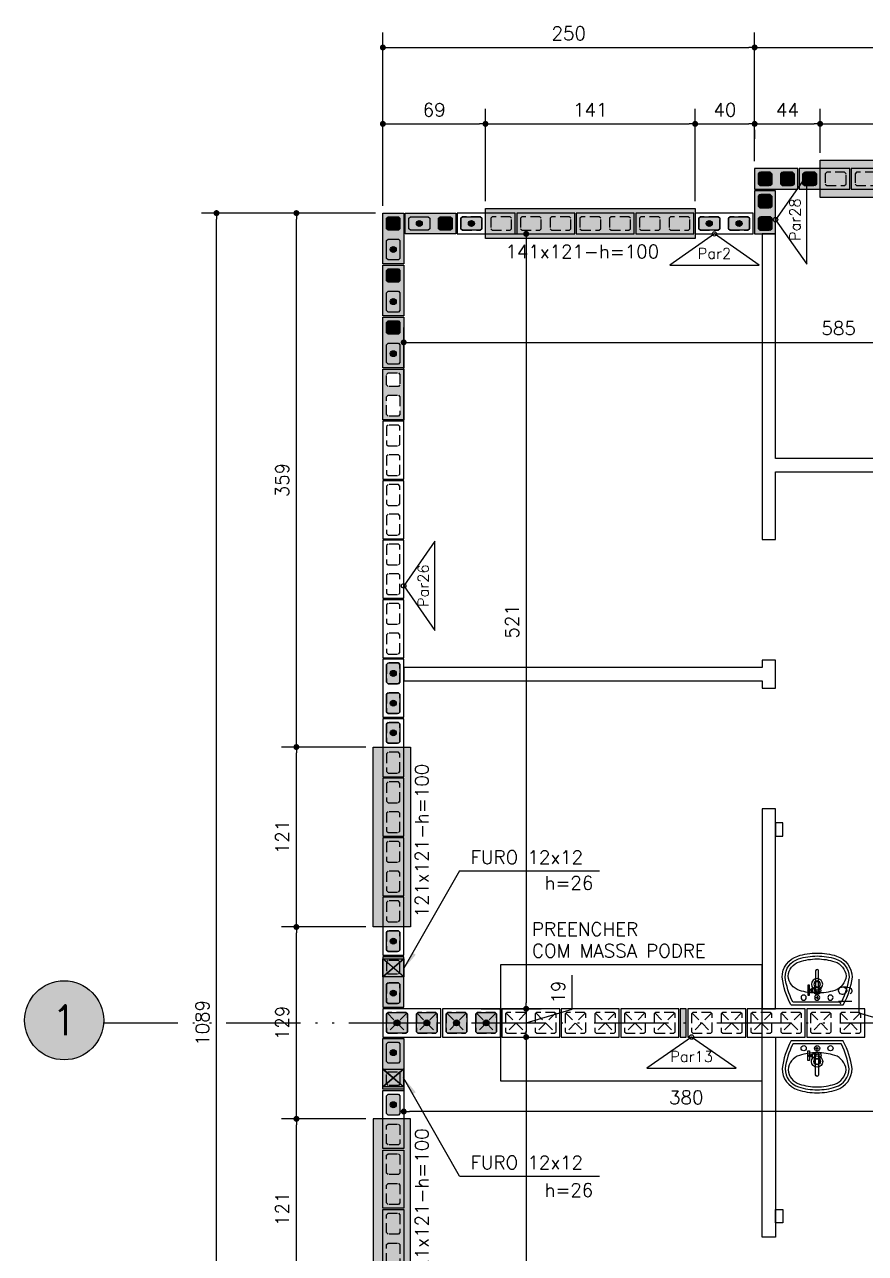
# Model space of a CAD drawing. Extents: x -14651 to 3487, y -4567 to -809.
# Drawn here: x -41 to 524, y -1744 to -918 of the extents above; entities that cross this region are included whole.
import ezdxf
from ezdxf.enums import TextEntityAlignment as Align

# ---------------------------------------------------------------- set-up
doc = ezdxf.new("R2010")
doc.units = 0
doc.header["$LTSCALE"] = 25
doc.linetypes.add('DASHED2', pattern=[0.375, 0.25, -0.125])
doc.linetypes.add('ESTILO_TQS_0004', pattern=[3.3, 2, -0.4, 0.05, -0.4, 0.05, -0.4])
for name, color, linetype in [('203', 1, 'DASHED2'), ('213', 252, 'Continuous'), ('241', 2, 'Continuous'), ('247', 50, 'Continuous'), ('248', 100, 'Continuous'), ('252', 1, 'Continuous'), ('253', 251, 'Continuous'), ('ABERTURAS', 53, 'Continuous'), ('ac-furo', 170, 'Continuous'), ('ALVENARIA NÃO ESTRUTURAL', 242, 'Continuous'), ('Arranque', 14, 'Continuous'), ('COTA', 1, 'Continuous'), ('EIXOS', 1, 'ESTILO_TQS_0004'), ('FERRO', 5, 'Continuous'), ('H2', 252, 'Continuous'), ('H4', 254, 'Continuous'), ('IND-EIXOS', 2, 'Continuous'), ('Linha_fina', 1, 'Continuous'), ('Pena_2', 2, 'Continuous'), ('PROJ', 252, 'Continuous'), ('T1', 2, 'Continuous'), ('TEXT-EIXOS', 3, 'Continuous'), ('TJANELA', 2, 'Continuous'), ('VIGA', 3, 'Continuous')]:
    doc.layers.add(name, color=color, linetype=linetype)
doc.styles.add('COTA', font='romans.shx')
doc.styles.get("Standard").update_dxf_attribs({"font": 'romans.shx'})
doc.styles.add('Texto1', font='romans.shx', dxfattribs={"height": 9})
doc.dimstyles.new('forma', dxfattribs={"dimscale": 5, "dimtxt": 1.8, "dimasz": 0.8, "dimexe": 2, "dimexo": 1, "dimgap": 1, "dimtad": 1, "dimdec": 1, "dimzin": 9, "dimtxsty": 'COTA', "dimblk1": 'DOT', "dimblk2": 'DOT', "dimsah": 1, "dimcen": 0, "dimdle": 1, "dimclrd": 256, "dimclre": 256, "dimclrt": 2, "dimadec": 0, "dimazin": 0, "dimtfac": 1, "dimtdec": 0, "dimtmove": 0, "dimatfit": 3, "dimfxl": 1, "dimtolj": 1, "dimtzin": 0, "dimarcsym": 0})

# ---------------------------------------------------------------- blocks, each defined once
blk = doc.blocks.new('P4015', base_point=(5842102.11612, -8124149.02973))
blk.add_lwpolyline([(5842082.61612, -8124156.02973), (5842121.61612, -8124156.02973), (5842121.61612, -8124142.02973), (5842082.61612, -8124142.02973), (5842082.61612, -8124156.02973)])
at = {"color": 1, "linetype": 'DASHED2'}
for points in [[(5842085.11612, -8124152.52973), (5842086.11612, -8124153.52973), (5842098.11612, -8124153.52973), (5842099.11612, -8124152.52973), (5842099.11612, -8124145.52973), (5842098.11612, -8124144.52973), (5842086.11612, -8124144.52973), (5842085.11612, -8124145.52973), (5842085.11612, -8124152.52973)], [(5842105.11612, -8124152.52973), (5842106.11612, -8124153.52973), (5842118.11612, -8124153.52973), (5842119.11612, -8124152.52973), (5842119.11612, -8124145.52973), (5842118.11612, -8124144.52973), (5842106.11612, -8124144.52973), (5842105.11612, -8124145.52973), (5842105.11612, -8124152.52973)]]:
    blk.add_lwpolyline(points, dxfattribs=at)
blk = doc.blocks.new('P3515')
at = {"layer": '248'}
h = blk.add_hatch(color=100, dxfattribs=at)
h.paths.add_polyline_path([(17, 7), (-17, 7), (-17, -7), (17, -7)])
h.paths.add_polyline_path([(-5.5, -3.5), (-6.5, -4.5), (-13.5, -4.5), (-14.5, -3.5), (-14.5, 3.5), (-13.5, 4.5), (-6.5, 4.5), (-5.5, 3.5)], flags=16)
h.paths.add_polyline_path([(0.5, 3.5), (1.5, 4.5), (13.5, 4.5), (14.5, 3.5), (14.5, -3.5), (13.5, -4.5), (1.5, -4.5), (0.5, -3.5)], flags=16)
blk.add_lwpolyline([(-17, -7), (17, -7), (17, 7), (-17, 7), (-17, -7)])
at = {"color": 1, "linetype": 'DASHED2'}
for points in [[(-14.5, -3.5), (-13.5, -4.5), (-6.5, -4.5), (-5.5, -3.5), (-5.5, 3.5), (-6.5, 4.5), (-13.5, 4.5), (-14.5, 3.5), (-14.5, -3.5)], [(0.5, -3.5), (1.5, -4.5), (13.5, -4.5), (14.5, -3.5), (14.5, 3.5), (13.5, 4.5), (1.5, 4.5), (0.5, 3.5), (0.5, -3.5)]]:
    blk.add_lwpolyline(points, dxfattribs=at)
blk = doc.blocks.new('P4020')
blk.add_lwpolyline([(-19.5, -9.5), (19.5, -9.5), (19.5, 9.5), (-19.5, 9.5), (-19.5, -9.5)])
at = {"color": 1, "linetype": 'DASHED2'}
for points in [[(-17, -6), (-16, -7), (-4, -7), (-3, -6), (-3, 6), (-4, 7), (-16, 7), (-17, 6), (-17, -6)], [(3, -6), (4, -7), (16, -7), (17, -6), (17, 6), (16, 7), (4, 7), (3, 6), (3, -6)]]:
    blk.add_lwpolyline(points, dxfattribs=at)
at = {"layer": '203', "color": 253}
for p, q in [((-16.5, 6.5), (-3.5, -6.5)), ((-3.5, 6.5), (-16.5, -6.5)), ((16.5, 6.5), (3.5, -6.5)), ((3.5, 6.5), (16.5, -6.5))]:
    blk.add_line(p, q, dxfattribs=at)
blk = doc.blocks.new('P3015')
at = {"layer": '252'}
h = blk.add_hatch(color=21, dxfattribs=at)
h.paths.add_polyline_path([(14.5, -7), (14.5, 7), (-14.5, 7), (-14.5, -7)])
h.paths.add_polyline_path([(3, 3.5), (4, 4.5), (11, 4.5), (12, 3.5), (12, -3.5), (11, -4.5), (4, -4.5), (3, -3.5)], flags=16)
h.paths.add_polyline_path([(-3, -3.5), (-4, -4.5), (-11, -4.5), (-12, -3.5), (-12, 3.5), (-11, 4.5), (-4, 4.5), (-3, 3.5)], flags=16)
blk.add_lwpolyline([(-14.5, -7), (14.5, -7), (14.5, 7), (-14.5, 7), (-14.5, -7)])
at = {"color": 1, "linetype": 'DASHED2'}
for points in [[(-12, -3.5), (-11, -4.5), (-4, -4.5), (-3, -3.5), (-3, 3.5), (-4, 4.5), (-11, 4.5), (-12, 3.5), (-12, -3.5)], [(3, -3.5), (4, -4.5), (11, -4.5), (12, -3.5), (12, 3.5), (11, 4.5), (4, 4.5), (3, 3.5), (3, -3.5)]]:
    blk.add_lwpolyline(points, dxfattribs=at)
blk = doc.blocks.new('P0520')
at = {"layer": '253'}
blk.add_hatch(color=129, dxfattribs=at).paths.add_polyline_path([(2, 9.5), (-2, 9.5), (-2, -9.5), (2, -9.5)])
blk.add_lwpolyline([(2, 9.5), (-2, 9.5), (-2, -9.5), (2, -9.5), (2, 9.5)])
blk = doc.blocks.new('GR-0909')
at = {"layer": '213'}
h = blk.add_hatch(color=256, dxfattribs=at)
h.paths.add_polyline_path([(3.5, -4.5), (4.5, -3.5), (4.500001, 3.5), (3.500001, 4.5), (-3.499999, 4.5), (-4.499999, 3.5), (-4.5, -3.5), (-3.5, -4.5)])
h.paths.add_polyline_path([(-2, 0, -1), (2, 0, -1)], flags=16)
at = {"layer": 'Arranque'}
blk.add_hatch(color=256, dxfattribs=at).paths.add_polyline_path([(2, 0, 1), (-2, 0, 1)])
at = {"layer": '213'}
blk.add_lwpolyline([(3.500001, 4.5), (4.500001, 3.5), (4.5, -3.5), (3.5, -4.5), (-3.5, -4.5), (-4.5, -3.5), (-4.499999, 3.5), (-3.499999, 4.5), (3.500001, 4.5)], dxfattribs=at)
at = {"layer": 'FERRO', "linetype": 'Continuous'}
blk.add_circle((0, 0), 2, dxfattribs=at)
blk = doc.blocks.new('GR-1409')
at = {"layer": '213'}
h = blk.add_hatch(color=256, dxfattribs=at)
h.paths.add_polyline_path([(-6, 4.5), (-7, 3.5), (-7, -3.5), (-6, -4.5), (6, -4.5), (7, -3.5), (7, 3.5), (6, 4.5)])
h.paths.add_polyline_path([(-2, 0, 1), (2, 0, 1)], flags=16)
at = {"layer": 'Arranque'}
blk.add_hatch(color=256, dxfattribs=at).paths.add_polyline_path([(-2, 0, 1), (2, 0, 1)])
at = {"layer": '213'}
blk.add_lwpolyline([(-7, 3.5), (-6, 4.5), (6, 4.5), (7, 3.5), (7, -3.5), (6, -4.5), (-6, -4.5), (-7, -3.5), (-7, 3.5)], dxfattribs=at)
at = {"layer": 'FERRO', "linetype": 'Continuous'}
blk.add_circle((0, 0), 2, dxfattribs=at)
blk = doc.blocks.new('GR-1414')
at = {"layer": '213'}
h = blk.add_hatch(color=256, dxfattribs=at)
h.paths.add_polyline_path([(6, -7), (7, -6), (7, 6), (6, 7), (-6, 7), (-7, 6), (-7, -6), (-6, -7)])
h.paths.add_polyline_path([(2, 0, 1), (-2, 0, 1)], flags=16)
at = {"layer": 'Arranque'}
blk.add_hatch(color=256, dxfattribs=at).paths.add_polyline_path([(2, 0, 1), (-2, 0, 1)])
at = {"layer": '213'}
for p, q in [((-7, 6), (-6, 7)), ((-7, -6), (-7, 6)), ((-6, 7), (6, 7)), ((6, 7), (7, 6)), ((7, 6), (7, -6)), ((-6, -7), (-7, -6)), ((6, -7), (-6, -7)), ((7, -6), (6, -7))]:
    blk.add_line(p, q, dxfattribs=at)
at = {"layer": 'FERRO', "linetype": 'Continuous'}
blk.add_circle((0, 0), 2, dxfattribs=at)
blk = doc.blocks.new('XREF-MC41-BAS-PLN-AMO-FINAIS-01.10$0$CUBA03')
at = {"layer": 'PROJ'}
for p, q in [((-0.01, -0.05), (0.01, -0.05)), ((0, -0.06), (0, -0.04))]:
    blk.add_line(p, q, dxfattribs=at)
for points in [[(-0.1306, -0.3297, 0.077416), (0, -0.35, 0.077416), (0.1306, -0.3297, 0.326333), (0.235, -0.1868, 0.08687), (0.1764, -0.0027, 0.279276), (0.172, 0), (-0.172, 0, 0.279276), (-0.1764, -0.0027, 0.08687), (-0.235, -0.1868, 0.326333)], [(0.215, -0.1881, 0.080556), (0.1642, -0.0228, 0.285352), (0.1597, -0.02), (-0.1597, -0.02, 0.285352), (-0.1642, -0.0228, 0.080556), (-0.215, -0.1881, 0.323537), (-0.1245, -0.3106, 0.077416), (0, -0.33, 0.077416), (0.1245, -0.3106, 0.323537)], [(0.1185, -0.0985, 0.077416), (0, -0.08, 0.077416), (-0.1185, -0.0985, 0.305715), (-0.1947, -0.195, 0.305715), (-0.1185, -0.2915, 0.077416), (0, -0.31, 0.077416), (0.1185, -0.2915, 0.305715), (0.1947, -0.195, 0.305715)]]:
    blk.add_lwpolyline(points, format="xyb", close=True, dxfattribs=at)
for centre, radius in [((-0.09, -0.05), 0.0175), ((0, -0.05), 0.0175), ((0.09, -0.05), 0.0175), ((0, -0.14), 0.0375), ((0, -0.14), 0.0225)]:
    blk.add_circle(centre, radius, dxfattribs=at)
blk = doc.blocks.new('A$C3139355f')
at = {"layer": 'ALVENARIA NÃO ESTRUTURAL'}
for p, q in [((607.08, -256.27), (598.08, -256.27)), ((598.08, -256.27), (598.08, -461.77)), ((607.08, -407.27), (607.08, -256.27)), ((747.08, -407.27), (607.08, -407.27)), ((607.08, -416.27), (747.08, -416.27)), ((607.08, -461.77), (607.08, -416.27)), ((598.08, -461.77), (607.08, -461.77)), ((607.08, -542.77), (598.08, -542.77)), ((598.08, -542.77), (598.08, -547.77)), ((607.08, -561.77), (607.08, -542.77)), ((598.08, -547.77), (357.08, -547.77)), ((357.08, -547.77), (357.08, -556.77)), ((357.08, -556.77), (598.08, -556.77)), ((598.08, -556.77), (598.08, -561.77)), ((598.08, -561.77), (607.08, -561.77)), ((607.08, -642.77), (598.08, -642.77)), ((598.08, -642.77), (598.08, -777.27)), ((607.08, -777.27), (607.08, -642.77)), ((612.08, -652.27), (607.08, -652.27)), ((607.08, -652.27), (607.08, -661.27)), ((612.08, -661.27), (612.08, -652.27)), ((607.08, -661.27), (612.08, -661.27)), ((598.08, -777.27), (607.08, -777.27)), ((598.08, -930.77), (598.08, -796.27)), ((598.08, -796.27), (607.08, -796.27)), ((607.08, -796.27), (607.08, -930.77)), ((607.08, -912.27), (612.08, -912.27)), ((607.08, -921.27), (607.08, -912.27)), ((612.08, -912.27), (612.08, -921.27)), ((612.08, -921.27), (607.08, -921.27)), ((607.08, -930.77), (598.08, -930.77))]:
    blk.add_line(p, q, dxfattribs=at)
at = {"layer": 'PROJ'}
for points in [[(629.96, -765.29), (631.41, -765.29), (631.41, -765.84), (631.95, -765.84), (631.95, -766.04), (632.74, -766.04, 1.408938), (636.11, -762.28), (636.11, -751.81, 0.999996), (634.05, -751.81), (634.05, -762.28, 0.168827), (632.74, -763.46), (631.95, -763.46), (631.95, -763.66), (631.41, -763.66), (631.41, -764.21), (629.96, -764.21), (629.96, -761.4), (628.87, -761.4), (628.87, -768.1), (629.96, -768.1), (629.96, -765.3)], [(629.96, -808.25), (631.41, -808.25), (631.41, -807.7), (631.95, -807.7), (631.95, -807.5), (632.74, -807.5, -1.408938), (636.11, -811.26), (636.11, -821.73, -0.999996), (634.05, -821.73), (634.05, -811.26, -0.168827), (632.74, -810.08), (631.95, -810.08), (631.95, -809.88), (631.41, -809.88), (631.41, -809.33), (629.96, -809.33), (629.96, -812.14), (628.87, -812.14), (628.87, -805.44), (629.96, -805.44), (629.96, -808.24)]]:
    blk.add_lwpolyline(points, format="xyb", close=True, dxfattribs=at)
for points in [[(629.96, -765.29), (629.96, -764.76), (629.96, -764.75), (629.96, -764.21)], [(631.41, -765.29), (631.41, -764.21)], [(631.95, -763.66), (631.95, -765.84)], [(633.96, -763.46), (632.74, -763.46)], [(632.74, -766.04), (633.91, -766.04)], [(634.05, -762.4), (634.05, -762.39)], [(629.96, -808.25), (629.96, -808.78), (629.96, -808.79), (629.96, -809.33)], [(631.41, -808.25), (631.41, -809.33)], [(631.95, -809.88), (631.95, -807.7)], [(632.74, -807.5), (633.91, -807.5)], [(633.96, -810.08), (632.74, -810.08)], [(634.05, -811.14), (634.05, -811.15)]]:
    blk.add_lwpolyline(points, dxfattribs=at)
for points in [[(634.05, -762.28), (634.05, -764.77, 0.995421), (636.1, -764.77), (636.11, -762.28)], [(634.05, -811.26), (634.05, -808.76, -0.995421), (636.1, -808.76), (636.11, -811.26)]]:
    blk.add_lwpolyline(points, format="xyb", dxfattribs=at)
for centre, radius in [((635.08, -760.77), 1.9), ((629.42, -764.75), 0.544), ((629.42, -808.79), 0.544), ((635.08, -812.77), 1.9)]:
    blk.add_circle(centre, radius, dxfattribs=at)
for centre, start, end in [((635.08, -764.77), 126.53646, 53.41485), ((635.08, -808.77), 306.58515, 233.46354)]:
    blk.add_arc(centre, 1.73, start, end, dxfattribs=at)
at = {"layer": 'PROJ', "xscale": -100, "yscale": 100, "zscale": 100, "rotation": 180}
blk.add_blockref('XREF-MC41-BAS-PLN-AMO-FINAIS-01.10$0$CUBA03', (635.08, -774.77), dxfattribs=at)
at = {"layer": 'PROJ', "xscale": 100, "yscale": 100, "zscale": 100}
blk.add_blockref('XREF-MC41-BAS-PLN-AMO-FINAIS-01.10$0$CUBA03', (635.08, -798.77), dxfattribs=at)
blk = doc.blocks.new('_Dot')
at = {"color": 0, "linetype": 'ByBlock', "lineweight": -2}
blk.add_line((-0.5, 0), (-1, 0), dxfattribs=at)
at = {"color": 0, "linetype": 'ByBlock', "const_width": 0.5}
blk.add_lwpolyline([(-0.25, 0, 1), (0.25, 0, 1)], format="xyb", close=True, dxfattribs=at)
blk = doc.blocks.new('*D101')
at = {"layer": 'COTA', "lineweight": -2, "transparency": 16777216}
for p, q in [((449.52, -1009.6), (449.52, -974.6)), ((493.52, -1004.1), (493.52, -974.6)), ((453.52, -984.6), (489.52, -984.6))]:
    blk.add_line(p, q, dxfattribs=at)
at = {"layer": 'Defpoints', "color": 0, "transparency": 16777216}
for p in [(493.52, -984.6), (449.52, -1014.6), (493.52, -1009.1)]:
    blk.add_point(p, dxfattribs=at)
at = {"layer": 'COTA', "lineweight": -2, "transparency": 16777216, "xscale": 4, "yscale": 4, "zscale": 4, "rotation": 180}
blk.add_blockref('_Dot', (449.52, -984.6), dxfattribs=at)
at = {"layer": 'COTA', "lineweight": -2, "transparency": 16777216, "xscale": 4, "yscale": 4, "zscale": 4}
blk.add_blockref('_Dot', (493.52, -984.6), dxfattribs=at)
at = {"layer": 'COTA', "color": 2, "transparency": 16777216, "insert": (471.52, -975.1), "char_height": 9, "attachment_point": 5, "style": 'COTA'}
blk.add_mtext('\\A1;44 ', dxfattribs=at)
blk = doc.blocks.new('*D102')
at = {"layer": 'COTA', "lineweight": -2, "transparency": 16777216}
for p, q in [((493.52, -1004.1), (493.52, -974.6)), ((834.52, -1004.1), (834.52, -974.6)), ((497.52, -984.6), (830.52, -984.6))]:
    blk.add_line(p, q, dxfattribs=at)
at = {"layer": 'Defpoints', "color": 0, "transparency": 16777216}
for p in [(834.52, -984.6), (493.52, -1009.1), (834.52, -1009.1)]:
    blk.add_point(p, dxfattribs=at)
at = {"layer": 'COTA', "lineweight": -2, "transparency": 16777216, "xscale": 4, "yscale": 4, "zscale": 4, "rotation": 180}
blk.add_blockref('_Dot', (493.52, -984.6), dxfattribs=at)
at = {"layer": 'COTA', "lineweight": -2, "transparency": 16777216, "xscale": 4, "yscale": 4, "zscale": 4}
blk.add_blockref('_Dot', (834.52, -984.6), dxfattribs=at)
at = {"layer": 'COTA', "color": 2, "transparency": 16777216, "insert": (664.02, -975.1), "char_height": 9, "attachment_point": 5, "style": 'COTA'}
blk.add_mtext('\\A1;341 ', dxfattribs=at)
blk = doc.blocks.new('*D116')
at = {"layer": 'COTA', "lineweight": -2, "transparency": 16777216}
for p, q in [((199.52, -1039.6), (199.52, -974.6)), ((268.52, -1036.6), (268.52, -974.6)), ((203.52, -984.6), (264.52, -984.6))]:
    blk.add_line(p, q, dxfattribs=at)
at = {"layer": 'Defpoints', "color": 0, "transparency": 16777216}
for p in [(268.52, -984.6), (199.52, -1044.6), (268.52, -1041.6)]:
    blk.add_point(p, dxfattribs=at)
at = {"layer": 'COTA', "lineweight": -2, "transparency": 16777216, "xscale": 4, "yscale": 4, "zscale": 4, "rotation": 180}
blk.add_blockref('_Dot', (199.52, -984.6), dxfattribs=at)
at = {"layer": 'COTA', "lineweight": -2, "transparency": 16777216, "xscale": 4, "yscale": 4, "zscale": 4}
blk.add_blockref('_Dot', (268.52, -984.6), dxfattribs=at)
at = {"layer": 'COTA', "color": 2, "transparency": 16777216, "insert": (234.02, -975.1), "char_height": 9, "attachment_point": 5, "style": 'COTA'}
blk.add_mtext('\\A1;69 ', dxfattribs=at)
blk = doc.blocks.new('*D117')
at = {"layer": 'COTA', "lineweight": -2, "transparency": 16777216}
for p, q in [((268.52, -1036.6), (268.52, -974.6)), ((409.52, -1036.6), (409.52, -974.6)), ((272.52, -984.6), (405.52, -984.6))]:
    blk.add_line(p, q, dxfattribs=at)
at = {"layer": 'Defpoints', "color": 0, "transparency": 16777216}
for p in [(409.52, -984.6), (268.52, -1041.6), (409.52, -1041.6)]:
    blk.add_point(p, dxfattribs=at)
at = {"layer": 'COTA', "lineweight": -2, "transparency": 16777216, "xscale": 4, "yscale": 4, "zscale": 4, "rotation": 180}
blk.add_blockref('_Dot', (268.52, -984.6), dxfattribs=at)
at = {"layer": 'COTA', "lineweight": -2, "transparency": 16777216, "xscale": 4, "yscale": 4, "zscale": 4}
blk.add_blockref('_Dot', (409.52, -984.6), dxfattribs=at)
at = {"layer": 'COTA', "color": 2, "transparency": 16777216, "insert": (339.02, -975.1), "char_height": 9, "attachment_point": 5, "style": 'COTA'}
blk.add_mtext('\\A1;141 ', dxfattribs=at)
blk = doc.blocks.new('*D118')
at = {"layer": 'COTA', "lineweight": -2, "transparency": 16777216}
for p, q in [((409.52, -1036.6), (409.52, -974.6)), ((413.52, -984.6), (445.52, -984.6)), ((449.52, -988.6), (449.52, -994.6))]:
    blk.add_line(p, q, dxfattribs=at)
at = {"layer": 'Defpoints', "color": 0, "transparency": 16777216}
for p in [(449.52, -983.6), (449.52, -984.6), (409.52, -1041.6)]:
    blk.add_point(p, dxfattribs=at)
at = {"layer": 'COTA', "lineweight": -2, "transparency": 16777216, "xscale": 4, "yscale": 4, "zscale": 4, "rotation": 180}
blk.add_blockref('_Dot', (409.52, -984.6), dxfattribs=at)
at = {"layer": 'COTA', "lineweight": -2, "transparency": 16777216, "xscale": 4, "yscale": 4, "zscale": 4}
blk.add_blockref('_Dot', (449.52, -984.6), dxfattribs=at)
at = {"layer": 'COTA', "color": 2, "transparency": 16777216, "insert": (429.52, -975.1), "char_height": 9, "attachment_point": 5, "style": 'COTA'}
blk.add_mtext('\\A1;40 ', dxfattribs=at)
blk = doc.blocks.new('*D119')
at = {"layer": 'COTA', "lineweight": -2, "transparency": 16777216}
for p, q in [((199.52, -1039.6), (199.52, -923.24)), ((449.52, -1009.6), (449.52, -923.24)), ((203.52, -933.24), (445.52, -933.24))]:
    blk.add_line(p, q, dxfattribs=at)
at = {"layer": 'Defpoints', "color": 0, "transparency": 16777216}
for p in [(449.52, -933.24), (449.52, -1014.6), (199.52, -1044.6)]:
    blk.add_point(p, dxfattribs=at)
at = {"layer": 'COTA', "lineweight": -2, "transparency": 16777216, "xscale": 4, "yscale": 4, "zscale": 4, "rotation": 180}
blk.add_blockref('_Dot', (199.52, -933.24), dxfattribs=at)
at = {"layer": 'COTA', "lineweight": -2, "transparency": 16777216, "xscale": 4, "yscale": 4, "zscale": 4}
blk.add_blockref('_Dot', (449.52, -933.24), dxfattribs=at)
at = {"layer": 'COTA', "color": 2, "transparency": 16777216, "insert": (324.52, -923.74), "char_height": 9, "attachment_point": 5, "style": 'COTA'}
blk.add_mtext('\\A1;250 ', dxfattribs=at)
blk = doc.blocks.new('*D120')
at = {"layer": 'COTA', "lineweight": -2, "transparency": 16777216}
for p, q in [((449.52, -1009.6), (449.52, -923.24)), ((3258.52, -1009.6), (3258.52, -923.24)), ((453.52, -933.24), (3254.52, -933.24))]:
    blk.add_line(p, q, dxfattribs=at)
at = {"layer": 'Defpoints', "color": 0, "transparency": 16777216}
for p in [(3258.52, -933.24), (449.52, -1014.6), (3258.52, -1014.6)]:
    blk.add_point(p, dxfattribs=at)
at = {"layer": 'COTA', "lineweight": -2, "transparency": 16777216, "xscale": 4, "yscale": 4, "zscale": 4, "rotation": 180}
blk.add_blockref('_Dot', (449.52, -933.24), dxfattribs=at)
at = {"layer": 'COTA', "lineweight": -2, "transparency": 16777216, "xscale": 4, "yscale": 4, "zscale": 4}
blk.add_blockref('_Dot', (3258.52, -933.24), dxfattribs=at)
at = {"layer": 'COTA', "color": 2, "transparency": 16777216, "insert": (1854.02, -923.74), "char_height": 9, "attachment_point": 5, "style": 'COTA'}
blk.add_mtext('\\A1;2809 ', dxfattribs=at)
blk = doc.blocks.new('*D122')
at = {"layer": 'COTA', "lineweight": -2, "transparency": 16777216}
for p, q in [((188.02, -1653.6), (131.36, -1653.6)), ((141.36, -1770.6), (141.36, -1657.6)), ((188.02, -1774.6), (131.36, -1774.6))]:
    blk.add_line(p, q, dxfattribs=at)
at = {"layer": 'Defpoints', "color": 0, "transparency": 16777216}
for p in [(141.36, -1653.6), (193.02, -1653.6), (193.02, -1774.6)]:
    blk.add_point(p, dxfattribs=at)
at = {"layer": 'COTA', "lineweight": -2, "transparency": 16777216, "xscale": 4, "yscale": 4, "zscale": 4}
for p, rotation in [((141.36, -1653.6), 90), ((141.36, -1774.6), 270)]:
    blk.add_blockref('_Dot', p, dxfattribs=dict(at, rotation=rotation))
at = {"layer": 'COTA', "color": 2, "transparency": 16777216, "insert": (131.86, -1714.1), "char_height": 9, "attachment_point": 5, "rotation": 90, "style": 'COTA'}
blk.add_mtext('\\A1;121 ', dxfattribs=at)
blk = doc.blocks.new('*D123')
at = {"layer": 'COTA', "lineweight": -2, "transparency": 16777216}
for p, q in [((188.02, -1524.6), (131.36, -1524.6)), ((141.36, -1649.6), (141.36, -1528.6)), ((188.02, -1653.6), (131.36, -1653.6))]:
    blk.add_line(p, q, dxfattribs=at)
at = {"layer": 'Defpoints', "color": 0, "transparency": 16777216}
for p in [(141.36, -1524.6), (193.02, -1524.6), (193.02, -1653.6)]:
    blk.add_point(p, dxfattribs=at)
at = {"layer": 'COTA', "lineweight": -2, "transparency": 16777216, "xscale": 4, "yscale": 4, "zscale": 4}
for p, rotation in [((141.36, -1524.6), 90), ((141.36, -1653.6), 270)]:
    blk.add_blockref('_Dot', p, dxfattribs=dict(at, rotation=rotation))
at = {"layer": 'COTA', "color": 2, "transparency": 16777216, "insert": (131.86, -1589.1), "char_height": 9, "attachment_point": 5, "rotation": 90, "style": 'COTA'}
blk.add_mtext('\\A1;129 ', dxfattribs=at)
blk = doc.blocks.new('*D124')
at = {"layer": 'COTA', "lineweight": -2, "transparency": 16777216}
for p, q in [((188.02, -1403.6), (131.36, -1403.6)), ((141.36, -1520.6), (141.36, -1407.6)), ((188.02, -1524.6), (131.36, -1524.6))]:
    blk.add_line(p, q, dxfattribs=at)
at = {"layer": 'Defpoints', "color": 0, "transparency": 16777216}
for p in [(141.36, -1403.6), (193.02, -1403.6), (193.02, -1524.6)]:
    blk.add_point(p, dxfattribs=at)
at = {"layer": 'COTA', "lineweight": -2, "transparency": 16777216, "xscale": 4, "yscale": 4, "zscale": 4}
for p, rotation in [((141.36, -1403.6), 90), ((141.36, -1524.6), 270)]:
    blk.add_blockref('_Dot', p, dxfattribs=dict(at, rotation=rotation))
at = {"layer": 'COTA', "color": 2, "transparency": 16777216, "insert": (131.86, -1464.1), "char_height": 9, "attachment_point": 5, "rotation": 90, "style": 'COTA'}
blk.add_mtext('\\A1;121 ', dxfattribs=at)
blk = doc.blocks.new('*D125')
at = {"layer": 'COTA', "lineweight": -2, "transparency": 16777216}
for p, q in [((194.52, -1044.6), (131.36, -1044.6)), ((141.36, -1399.6), (141.36, -1048.6)), ((188.02, -1403.6), (131.36, -1403.6))]:
    blk.add_line(p, q, dxfattribs=at)
at = {"layer": 'Defpoints', "color": 0, "transparency": 16777216}
for p in [(141.36, -1044.6), (199.52, -1044.6), (193.02, -1403.6)]:
    blk.add_point(p, dxfattribs=at)
at = {"layer": 'COTA', "lineweight": -2, "transparency": 16777216, "xscale": 4, "yscale": 4, "zscale": 4}
for p, rotation in [((141.36, -1044.6), 90), ((141.36, -1403.6), 270)]:
    blk.add_blockref('_Dot', p, dxfattribs=dict(at, rotation=rotation))
at = {"layer": 'COTA', "color": 2, "transparency": 16777216, "insert": (131.86, -1224.1), "char_height": 9, "attachment_point": 5, "rotation": 90, "style": 'COTA'}
blk.add_mtext('\\A1;359 ', dxfattribs=at)
blk = doc.blocks.new('*D126')
at = {"layer": 'COTA', "lineweight": -2, "transparency": 16777216}
for p, q in [((194.52, -1044.6), (77.63, -1044.6)), ((87.63, -2129.6), (87.63, -1048.6)), ((194.52, -2133.6), (77.63, -2133.6))]:
    blk.add_line(p, q, dxfattribs=at)
at = {"layer": 'Defpoints', "color": 0, "transparency": 16777216}
for p in [(87.63, -1044.6), (199.52, -1044.6), (199.52, -2133.6)]:
    blk.add_point(p, dxfattribs=at)
at = {"layer": 'COTA', "lineweight": -2, "transparency": 16777216, "xscale": 4, "yscale": 4, "zscale": 4}
for p, rotation in [((87.63, -1044.6), 90), ((87.63, -2133.6), 270)]:
    blk.add_blockref('_Dot', p, dxfattribs=dict(at, rotation=rotation))
at = {"layer": 'COTA', "color": 2, "transparency": 16777216, "insert": (78.13, -1589.1), "char_height": 9, "attachment_point": 5, "rotation": 90, "style": 'COTA'}
blk.add_mtext('\\A1;1089 ', dxfattribs=at)
blk = doc.blocks.new('*D158')
at = {"layer": 'COTA', "lineweight": -2, "transparency": 16777216}
for p, q in [((519.84, -1582.5), (519.84, -1559.64)), ((541.84, -1589.1), (519.84, -1582.5)), ((588.52, -1579.6), (531.84, -1579.6)), ((541.84, -1583.6), (541.84, -1594.6)), ((558.52, -1598.6), (531.84, -1598.6))]:
    blk.add_line(p, q, dxfattribs=at)
at = {"layer": 'Defpoints', "color": 0, "transparency": 16777216}
for p in [(593.52, -1579.6), (541.84, -1598.6), (563.52, -1598.6)]:
    blk.add_point(p, dxfattribs=at)
at = {"layer": 'COTA', "lineweight": -2, "transparency": 16777216, "xscale": 4, "yscale": 4, "zscale": 4}
for p, rotation in [((541.84, -1579.6), 90), ((541.84, -1598.6), 270)]:
    blk.add_blockref('_Dot', p, dxfattribs=dict(at, rotation=rotation))
at = {"layer": 'COTA', "color": 2, "transparency": 16777216, "insert": (510.34, -1571.07), "char_height": 9, "attachment_point": 5, "rotation": 90, "style": 'COTA'}
blk.add_mtext('\\A1;19 ', dxfattribs=at)
blk = doc.blocks.new('*D161')
at = {"layer": 'COTA', "lineweight": -2, "transparency": 16777216}
for p, q in [((265.59, -1058.6), (305.87, -1058.6)), ((295.87, -1062.6), (295.87, -1575.6)), ((265.59, -1579.6), (305.87, -1579.6))]:
    blk.add_line(p, q, dxfattribs=at)
at = {"layer": 'Defpoints', "color": 0, "transparency": 16777216}
for p in [(260.59, -1058.6), (260.59, -1579.6), (295.87, -1579.6)]:
    blk.add_point(p, dxfattribs=at)
at = {"layer": 'COTA', "lineweight": -2, "transparency": 16777216, "xscale": 4, "yscale": 4, "zscale": 4}
for p, rotation in [((295.87, -1058.6), 90), ((295.87, -1579.6), 270)]:
    blk.add_blockref('_Dot', p, dxfattribs=dict(at, rotation=rotation))
at = {"layer": 'COTA', "color": 2, "transparency": 16777216, "insert": (286.37, -1319.1), "char_height": 9, "attachment_point": 5, "rotation": 90, "style": 'COTA'}
blk.add_mtext('\\A1;521 ', dxfattribs=at)
blk = doc.blocks.new('*D162')
at = {"layer": 'COTA', "lineweight": -2, "transparency": 16777216}
for p, q in [((326.87, -1579.8), (326.87, -1556.94)), ((265.59, -1579.6), (305.87, -1579.6)), ((295.87, -1589.1), (326.87, -1579.8)), ((295.87, -1583.6), (295.87, -1594.6)), ((300.87, -1598.6), (305.87, -1598.6))]:
    blk.add_line(p, q, dxfattribs=at)
at = {"layer": 'Defpoints', "color": 0, "transparency": 16777216}
for p in [(260.59, -1579.6), (295.87, -1598.6), (295.87, -1598.6)]:
    blk.add_point(p, dxfattribs=at)
at = {"layer": 'COTA', "lineweight": -2, "transparency": 16777216, "xscale": 4, "yscale": 4, "zscale": 4}
for p, rotation in [((295.87, -1579.6), 90), ((295.87, -1598.6), 270)]:
    blk.add_blockref('_Dot', p, dxfattribs=dict(at, rotation=rotation))
at = {"layer": 'COTA', "color": 2, "transparency": 16777216, "insert": (317.37, -1568.37), "char_height": 9, "attachment_point": 5, "rotation": 90, "style": 'COTA'}
blk.add_mtext('\\A1;19 ', dxfattribs=at)
blk = doc.blocks.new('*D163')
at = {"layer": 'COTA', "lineweight": -2, "transparency": 16777216}
for p, q in [((295.87, -1602.6), (295.87, -2115.6)), ((300.87, -1598.6), (305.87, -1598.6)), ((290.87, -2119.6), (285.87, -2119.6))]:
    blk.add_line(p, q, dxfattribs=at)
at = {"layer": 'Defpoints', "color": 0, "transparency": 16777216}
for p in [(295.87, -1598.6), (295.87, -2119.6), (295.87, -2119.6)]:
    blk.add_point(p, dxfattribs=at)
at = {"layer": 'COTA', "lineweight": -2, "transparency": 16777216, "xscale": 4, "yscale": 4, "zscale": 4}
for p, rotation in [((295.87, -1598.6), 90), ((295.87, -2119.6), 270)]:
    blk.add_blockref('_Dot', p, dxfattribs=dict(at, rotation=rotation))
at = {"layer": 'COTA', "color": 2, "transparency": 16777216, "insert": (286.37, -1859.1), "char_height": 9, "attachment_point": 5, "rotation": 90, "style": 'COTA'}
blk.add_mtext('\\A1;521 ', dxfattribs=at)
blk = doc.blocks.new('_IDNPAR_2')
at = {"color": 3}
blk.add_lwpolyline([(1, -0.7), (0, 0), (-1, -0.7)], close=True, dxfattribs=at)
blk.add_circle((0, 0), 0.05, dxfattribs=at)
at = {"layer": '247', "color": 2, "style": 'COTA', "flags": 8}
blk.add_attdef('ID', text='', height=0.24, dxfattribs=at).set_placement((0, -0.438), align=Align.MIDDLE_CENTER)
blk = doc.blocks.new('*D211')
at = {"layer": 'COTA', "lineweight": -2, "transparency": 16777216}
for p, q in [((213.52, -1204.9), (213.52, -1121.54)), ((798.52, -1213.6), (798.52, -1121.54)), ((217.52, -1131.54), (794.52, -1131.54))]:
    blk.add_line(p, q, dxfattribs=at)
at = {"layer": 'Defpoints', "color": 0, "transparency": 16777216}
for p in [(798.52, -1131.54), (213.52, -1209.9), (798.52, -1218.6)]:
    blk.add_point(p, dxfattribs=at)
at = {"layer": 'COTA', "lineweight": -2, "transparency": 16777216, "xscale": 4, "yscale": 4, "zscale": 4, "rotation": 180}
blk.add_blockref('_Dot', (213.52, -1131.54), dxfattribs=at)
at = {"layer": 'COTA', "lineweight": -2, "transparency": 16777216, "xscale": 4, "yscale": 4, "zscale": 4}
blk.add_blockref('_Dot', (798.52, -1131.54), dxfattribs=at)
at = {"layer": 'COTA', "color": 2, "transparency": 16777216, "insert": (506.02, -1122.04), "char_height": 9, "attachment_point": 5, "style": 'COTA'}
blk.add_mtext('\\A1;585 ', dxfattribs=at)
blk = doc.blocks.new('*D270')
at = {"layer": 'COTA', "lineweight": -2, "transparency": 16777216}
for p, q in [((213.52, -1624.6), (213.52, -1658.68)), ((593.52, -1624.6), (593.52, -1658.68)), ((589.52, -1648.68), (217.52, -1648.68))]:
    blk.add_line(p, q, dxfattribs=at)
at = {"layer": 'Defpoints', "color": 0, "transparency": 16777216}
for p in [(213.52, -1619.6), (593.52, -1619.6), (213.52, -1648.68)]:
    blk.add_point(p, dxfattribs=at)
at = {"layer": 'COTA', "lineweight": -2, "transparency": 16777216, "xscale": 4, "yscale": 4, "zscale": 4, "rotation": 180}
blk.add_blockref('_Dot', (213.52, -1648.68), dxfattribs=at)
at = {"layer": 'COTA', "lineweight": -2, "transparency": 16777216, "xscale": 4, "yscale": 4, "zscale": 4}
blk.add_blockref('_Dot', (593.52, -1648.68), dxfattribs=at)
at = {"layer": 'COTA', "color": 2, "transparency": 16777216, "insert": (403.52, -1639.18), "char_height": 9, "attachment_point": 5, "style": 'COTA'}
blk.add_mtext('\\A1;380 ', dxfattribs=at)
blk = doc.blocks.new('furo 12 x12')
at = {"layer": 'H2'}
for points in [[(-1405.39, -3672.05), (-1399.38, -3665.04), (-1411.38, -3665.04)], [(-1411.38, -3679.04), (-1405.39, -3672.05), (-1411.38, -3665.04)], [(-1399.38, -3679.08), (-1399.38, -3665.04), (-1405.39, -3672.05)], [(-1405.39, -3672.05), (-1411.38, -3679.04), (-1411.38, -3679.08), (-1399.38, -3679.08)]]:
    blk.add_hatch(color=256, dxfattribs=at).paths.add_polyline_path(points)
at = {"layer": 'Pena_2', "ltscale": 0.5}
blk.add_lwpolyline([(-1411.38, -3665.04), (-1399.38, -3665.04), (-1399.38, -3679.08), (-1411.38, -3679.08)], close=True, dxfattribs=at)
at = {"layer": 'VIGA', "ltscale": 0.5}
for p, q in [((-1399.38, -3665.04), (-1411.38, -3679.04)), ((-1399.38, -3679.08), (-1411.38, -3665.04))]:
    blk.add_line(p, q, dxfattribs=at)
blk = doc.blocks.new('ss')
at = {"layer": 'Linha_fina'}
blk.add_solid([(0, 0), (-2.5, -0.29), (-2.5, 0.3)], dxfattribs=at)

msp = doc.modelspace()

# ---------------------------------------------------------------- hatches: boundary and pattern name
at = {"layer": 'ABERTURAS', "transparency": 33554457}
for points in [[(493.52, -1009.1), (834.52, -1009.1), (834.52, -1034.1), (493.52, -1034.1)], [(268.52, -1041.6), (409.52, -1041.6), (409.52, -1061.6), (268.52, -1061.6)], [(193.02, -1524.6), (193.02, -1403.6), (218.02, -1403.6), (218.02, -1524.6)], [(193.02, -1653.6), (193.02, -1774.6), (218.02, -1774.6), (218.02, -1653.6)]]:
    msp.add_hatch(color=256, dxfattribs=at).paths.add_polyline_path(points)
at = {"layer": 'H4'}
h = msp.add_hatch(color=256, dxfattribs=at)
edge = h.paths.add_edge_path()
edge.add_arc((-14.83, -1587.36), 26.59, 0, 360)

# ---------------------------------------------------------------- linework, layer by layer
at = {"layer": 'ABERTURAS'}
for points in [[(493.52, -1009.1), (834.52, -1009.1), (834.52, -1034.1), (493.52, -1034.1)], [(268.52, -1041.6), (409.52, -1041.6), (409.52, -1061.6), (268.52, -1061.6)], [(193.02, -1524.6), (193.02, -1403.6), (218.02, -1403.6), (218.02, -1524.6)], [(193.02, -1653.6), (193.02, -1774.6), (218.02, -1774.6), (218.02, -1653.6)]]:
    msp.add_lwpolyline(points, close=True, dxfattribs=at)
at = {"layer": 'ac-furo'}
for p, q in [((213.52, -1558.09), (199.52, -1546.09)), ((213.52, -1546.09), (199.52, -1558.09)), ((213.47, -1632.08), (199.47, -1620.08)), ((213.47, -1632.11), (199.47, -1620.11)), ((213.47, -1620.11), (199.47, -1632.11)), ((199.51, -1620.11), (213.52, -1632.11))]:
    msp.add_line(p, q, dxfattribs=at)
for points in [[(213.52, -1546.09), (213.52, -1558.09), (199.52, -1558.09), (199.52, -1546.09)], [(213.47, -1620.11), (213.47, -1632.11), (199.47, -1632.11), (199.47, -1620.11)]]:
    msp.add_lwpolyline(points, close=True, dxfattribs=at)
at = {"layer": 'EIXOS'}
msp.add_line((11.7, -1589.1), (3391.36, -1589.1), dxfattribs=at)
at = {"layer": 'IND-EIXOS'}
msp.add_circle((-14.83, -1587.36), 26.59, dxfattribs=at)
at = {"layer": 'Linha_fina'}
for p, q in [((251.14, -1486.74), (213.47, -1552.84)), ((251.14, -1486.74), (345.11, -1486.74)), ((251.11, -1692.2), (213.44, -1626.11)), ((251.11, -1692.2), (345.08, -1692.2))]:
    msp.add_line(p, q, dxfattribs=at)
at = {"layer": 'Pena_2', "color": 174, "ltscale": 0.25}
msp.add_lwpolyline([(454.52, -1628.11), (454.52, -1550.09), (278.52, -1550.09), (278.52, -1628.11)], close=True, dxfattribs=at)

# ---------------------------------------------------------------- block references
for name, p in [('GR-0909', (456.52, -1021.6)), ('GR-0909', (471.52, -1021.6)), ('GR-0909', (486.52, -1021.6)), ('GR-0909', (456.52, -1036.6)), ('GR-0909', (206.52, -1051.6)), ('GR-1409', (224.02, -1051.6)), ('GR-0909', (241.52, -1051.6)), ('GR-1409', (259.02, -1051.6)), ('GR-1409', (419.02, -1051.6)), ('GR-1409', (439.02, -1051.6)), ('GR-0909', (456.52, -1051.6)), ('GR-0909', (206.52, -1086.6)), ('GR-0909', (206.52, -1121.6)), ('GR-1414', (209.02, -1589.1)), ('GR-1414', (229.02, -1589.1)), ('GR-1414', (249.02, -1589.1)), ('GR-1414', (269.02, -1589.1))]:
    msp.add_blockref(name, p)
at = {"rotation": 90}
for p in [(206.52, -1069.1), (206.52, -1104.1), (206.52, -1139.1), (206.52, -1354.1), (206.52, -1374.1), (206.52, -1394.1), (206.52, -1534.1), (206.52, -1569.12), (206.52, -1609.08), (206.52, -1644.1)]:
    msp.add_blockref('GR-1409', p, dxfattribs=at)
at = {"layer": '241'}
for name, p in [('P3015', (464.02, -1021.6)), ('P3515', (496.52, -1021.6)), ('P4015', (534.02, -1021.6)), ('P4015', (269.02, -1051.6)), ('P4015', (309.02, -1051.6)), ('P4015', (349.02, -1051.6)), ('P4015', (389.02, -1051.6)), ('P4015', (429.02, -1051.6)), ('P4020', (219.02, -1589.1)), ('P4020', (259.02, -1589.1)), ('P4020', (299.02, -1589.1)), ('P4020', (339.02, -1589.1)), ('P4020', (379.02, -1589.1)), ('P4020', (424.02, -1589.1)), ('P4020', (464.02, -1589.1)), ('P4020', (504.02, -1589.1))]:
    msp.add_blockref(name, p, dxfattribs=at)
for name, p, rotation in [('P3015', (456.52, -1044.1), 270), ('P4015', (206.52, -1204.1), 270), ('P4015', (206.52, -1244.1), 270), ('P4015', (206.52, -1284.1), 270), ('P4015', (206.52, -1324.1), 270), ('P4015', (206.52, -1364.1), 270), ('P4015', (206.52, -1404.1), 270), ('P4015', (206.52, -1444.1), 270), ('P4015', (206.52, -1484.1), 270), ('P4015', (206.52, -1524.1), 270), ('P3515', (206.52, -1561.62), 270), ('P0520', (401.52, -1589.1), 359.9999987685874)]:
    msp.add_blockref(name, p, dxfattribs=dict(at, rotation=rotation))
at = {"layer": '241', "xscale": -1}
for name, p, rotation in [('P3515', (206.52, -1061.6), 90), ('P3515', (206.52, -1096.6), 90), ('P3515', (206.52, -1131.6), 90), ('P3515', (206.52, -1166.6), 90), ('P3515', (206.52, -1616.58), 270), ('P4015', (206.52, -1654.1), 270), ('P4015', (206.52, -1694.1), 270), ('P4015', (206.52, -1734.1), 270)]:
    msp.add_blockref(name, p, dxfattribs=dict(at, rotation=rotation))
msp.add_blockref('P3515', (231.52, -1051.6), dxfattribs=at)
at = {"layer": '247', "linetype": 'Continuous', "xscale": 30, "yscale": 30, "zscale": 30, "rotation": 90}
for p, values in [((463.52, -1049.03), {'ID': 'Par28'}), ((213.52, -1295.17), {'ID': 'Par26'})]:
    msp.add_blockref('_IDNPAR_2', p, dxfattribs=at).add_auto_attribs(values)
at = {"layer": '247', "linetype": 'Continuous', "xscale": 30, "yscale": 30, "zscale": 30}
for p, values in [((422.46, -1058.6), {'ID': 'Par2'}), ((407.09, -1598.6), {'ID': 'Par13'})]:
    msp.add_blockref('_IDNPAR_2', p, dxfattribs=at).add_auto_attribs(values)
at = {"layer": 'ALVENARIA NÃO ESTRUTURAL'}
msp.add_blockref('A$C3139355f', (-143.56, -802.33), dxfattribs=at)
at = {"layer": 'COTA', "yscale": 4.999999999999998, "zscale": 4.999999999999998}
for p, xscale, rotation in [((213.47, -1552.84), 4.999999999999998, 236.3440974744763), ((213.44, -1626.11), -4.999999999999998, 303.6559025255237)]:
    msp.add_blockref('ss', p, dxfattribs=dict(at, xscale=xscale, rotation=rotation))
at = {"layer": 'COTA', "rotation": 270}
for p in [(3878.56, -2957.47), (3878.52, -3031.49)]:
    msp.add_blockref('furo 12 x12', p, dxfattribs=at)

# ---------------------------------------------------------------- texts
at = {"layer": 'T1', "style": 'Texto1'}
for s, p in [('FURO 12x12', (258.55, -1482.21)), ('h=26', (308.24, -1499.51)), ('FURO 12x12', (258.51, -1687.47)), ('h=26', (308.2, -1705.97))]:
    msp.add_text(s, height=9, dxfattribs=at).set_placement(p)
at = {"layer": 'T1', "ltscale": 0.25, "style": 'Texto1'}
for s, p in [('PREENCHER', (299.79, -1530.53)), ('COM MASSA PODRE', (299.79, -1545.1))]:
    msp.add_text(s, height=9, dxfattribs=at).set_placement(p)
at = {"layer": 'TEXT-EIXOS'}
msp.add_text('1', height=20, dxfattribs=at).set_placement((-14.83, -1587.36), align=Align.MIDDLE_CENTER)
at = {"layer": 'TJANELA', "style": 'Texto1'}
msp.add_text('141x121-h=100', height=9, dxfattribs=at).set_placement((333.6, -1074.97), align=Align.CENTER)
for p in [(230.23, -1466.52), (230.23, -1711.67)]:
    msp.add_text('121x121-h=100', height=9, rotation=90, dxfattribs=at).set_placement(p, align=Align.CENTER)

# ---------------------------------------------------------------- dimensions: what is measured, and where the dimension line sits
at = {"layer": 'COTA'}
for base, p1, p2, override, picture, middle in [((449.52, -933.24), (199.52, -1044.6), (449.52, -1014.6), {"dimpost": ' '}, '*D119', (324.52, -923.74)), ((3258.52, -933.24), (449.52, -1014.6), (3258.52, -1014.6), {"dimpost": ' ', "dimtmove": 1}, '*D120', (1854.02, -923.74)), ((268.52, -984.6), (199.52, -1044.6), (268.52, -1041.6), {"dimpost": ' '}, '*D116', (234.02, -975.1)), ((409.52, -984.6), (268.52, -1041.6), (409.52, -1041.6), {"dimpost": ' ', "dimtmove": 1}, '*D117', (339.02, -975.1)), ((449.52, -984.6), (409.52, -1041.6), (449.52, -983.6), {"dimpost": ' ', "dimtmove": 1}, '*D118', (429.52, -975.1)), ((493.52, -984.6), (449.52, -1014.6), (493.52, -1009.1), {"dimpost": ' '}, '*D101', (471.52, -975.1)), ((834.52, -984.6), (493.52, -1009.1), (834.52, -1009.1), {"dimpost": ' ', "dimtmove": 1}, '*D102', (664.02, -975.1)), ((798.52, -1131.54), (213.52, -1209.9), (798.52, -1218.6), {"dimpost": ' '}, '*D211', (506.02, -1122.04)), ((213.52, -1648.68), (593.52, -1619.6), (213.52, -1619.6), {"dimpost": ' '}, '*D270', (403.52, -1639.18))]:
    dim = msp.add_linear_dim(base=base, p1=p1, p2=p2, dimstyle='forma', override=override, dxfattribs=at)
    dim.commit()
    dim.dimension.update_dxf_attribs({"geometry": picture, "text_midpoint": middle})
for base, p1, p2, override, picture, middle in [((87.63, -1044.6), (199.52, -2133.6), (199.52, -1044.6), {"dimpost": ' '}, '*D126', (78.13, -1589.1)), ((141.36, -1044.6), (193.02, -1403.6), (199.52, -1044.6), {"dimpost": ' ', "dimtmove": 1}, '*D125', (131.86, -1224.1)), ((295.87, -1579.6), (260.59, -1058.6), (260.59, -1579.6), {"dimpost": ' '}, '*D161', (286.37, -1319.1)), ((141.36, -1403.6), (193.02, -1524.6), (193.02, -1403.6), {"dimpost": ' ', "dimtmove": 1}, '*D124', (131.86, -1464.1)), ((141.36, -1524.6), (193.02, -1653.6), (193.02, -1524.6), {"dimpost": ' ', "dimtmove": 1}, '*D123', (131.86, -1589.1)), ((295.87, -1598.6), (260.59, -1579.6), (295.87, -1598.6), {"dimpost": ' ', "dimtmove": 1}, '*D162', (317.37, -1574.8)), ((541.84, -1598.6), (593.52, -1579.6), (563.52, -1598.6), {"dimpost": ' ', "dimtmove": 1}, '*D158', (510.34, -1577.5)), ((295.87, -2119.6), (295.87, -1598.6), (295.87, -2119.6), {"dimpost": ' ', "dimtmove": 1}, '*D163', (286.37, -1859.1)), ((141.36, -1653.6), (193.02, -1774.6), (193.02, -1653.6), {"dimpost": ' ', "dimtmove": 1}, '*D122', (131.86, -1714.1))]:
    dim = msp.add_linear_dim(base=base, p1=p1, p2=p2, angle=90, dimstyle='forma', override=override, dxfattribs=at)
    dim.commit()
    dim.dimension.update_dxf_attribs({"geometry": picture, "text_midpoint": middle})

doc.saveas('drawing.dxf')
